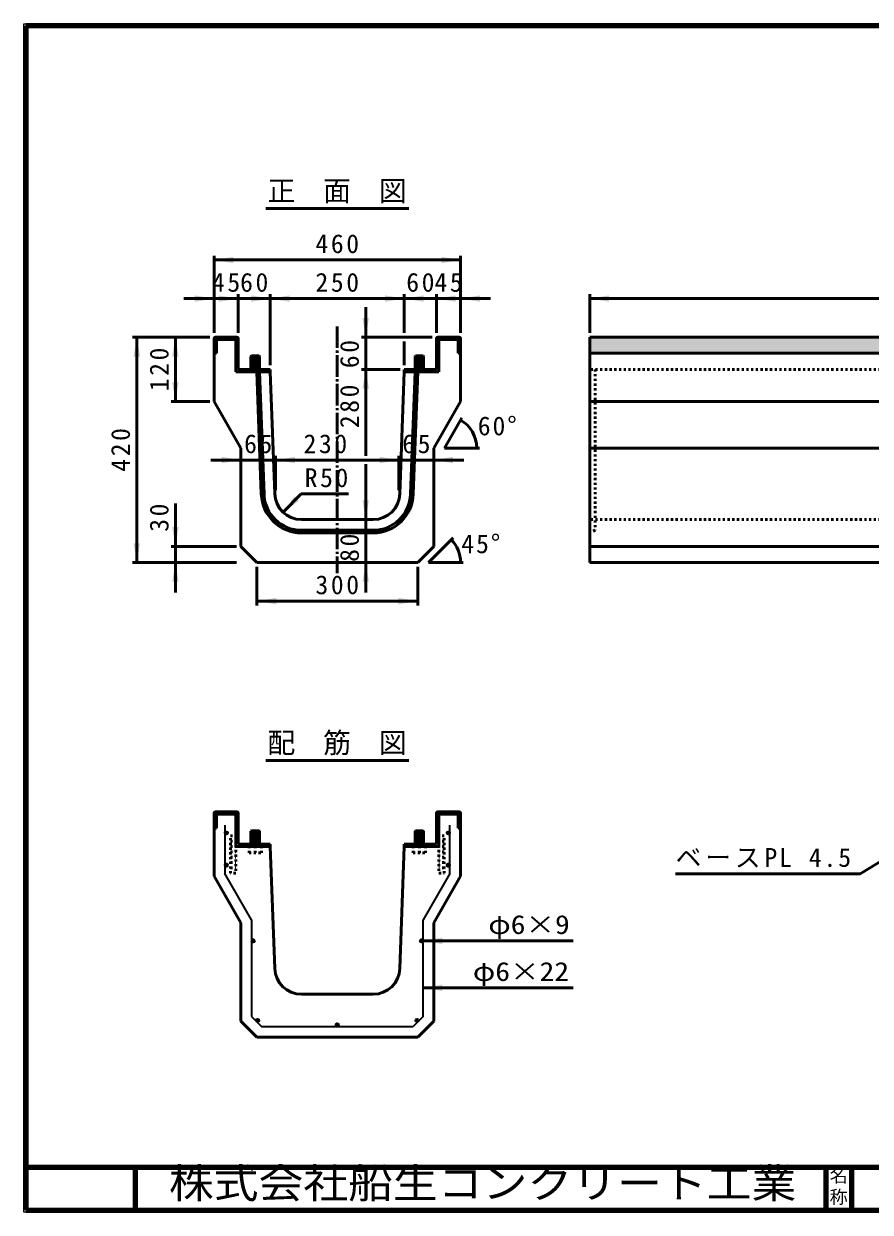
# Model space of a CAD drawing. Units: millimetres, scale not verified. Extents: x 100 to 4105, y 100 to 2870.
# Drawn here: x 100 to 2074, y 100 to 2870 of the extents above; entities that cross this region are included whole.
import ezdxf
from ezdxf.enums import TextEntityAlignment as Align

# ---------------------------------------------------------------- set-up
doc = ezdxf.new("R2010")
doc.units = ezdxf.units.MM
doc.header["$LTSCALE"] = 5
doc.linetypes.add('USER1', pattern=[2.2, 1, -1.2])
doc.linetypes.add('USER2', pattern=[13.4, 10, -1.2, 1, -1.2])
doc.layers.add('V-nasSTD', color=7, linetype='Continuous', lineweight=50)
doc.styles.add('ＭＳ ゴシック', font='')
doc.styles.get('ＭＳ ゴシック').set_extended_font_data('MS Gothic')

msp = doc.modelspace()

# ---------------------------------------------------------------- hatches: boundary and pattern name
at = {"layer": 'V-nasSTD'}
for points in [[(588.554, 2326.908), (543.554, 2319.408), (588.554, 2311.908)], [(1073.554, 2311.908), (1118.554, 2319.408), (1073.554, 2326.908)], [(498.554, 2221.908), (543.554, 2229.408), (498.554, 2236.908)], [(554.804, 2221.908), (599.804, 2229.408), (554.804, 2236.908)], [(629.804, 2221.908), (674.804, 2229.408), (629.804, 2236.908)], [(719.804, 2236.908), (674.804, 2229.408), (719.804, 2221.908)], [(942.304, 2221.908), (987.304, 2229.408), (942.304, 2236.908)], [(1032.304, 2236.908), (987.304, 2229.408), (1032.304, 2221.908)], [(1107.304, 2236.908), (1062.304, 2229.408), (1107.304, 2221.908)], [(1163.554, 2236.908), (1118.554, 2229.408), (1163.554, 2221.908)], [(1464.869, 2236.908), (1419.869, 2229.408), (1464.869, 2221.908)], [(889.804, 2184.408), (897.304, 2139.408), (904.804, 2184.408)], [(371.054, 2094.408), (363.554, 2139.408), (356.054, 2094.408)], [(461.054, 2094.408), (453.554, 2139.408), (446.054, 2094.408)], [(674.804, 2064.408), (674.804, 2058.783), (594.179, 2058.783), (594.179, 2133.47, 0.41421), (593.866, 2133.783), (549.491, 2133.783, 0.41421), (549.179, 2133.47), (549.179, 2101.908), (543.554, 2101.908), (543.554, 2136.283, -0.41421), (546.679, 2139.408), (596.679, 2139.408, -0.41421), (599.804, 2136.283), (599.804, 2064.408)], [(987.304, 2058.783), (987.304, 2064.408), (1062.304, 2064.408), (1062.304, 2136.283, -0.41421), (1065.429, 2139.408), (1115.429, 2139.408, -0.41421), (1118.554, 2136.283), (1118.554, 2101.908), (1112.929, 2101.908), (1112.929, 2133.47, 0.41421), (1112.616, 2133.783), (1068.241, 2133.783, 0.41421), (1067.929, 2133.47), (1067.929, 2058.783)], [(1419.869, 2101.908), (2669.869, 2101.908), (2669.869, 2139.408), (1419.869, 2139.408), (1419.869, 1614.408)], [(904.804, 2019.408), (897.304, 2064.408), (889.804, 2019.408)], [(446.054, 2034.408), (453.554, 1989.408), (461.054, 2034.408)], [(561.054, 1845.658), (606.054, 1853.158), (561.054, 1860.658)], [(732.304, 1860.658), (687.304, 1853.158), (732.304, 1845.658)], [(929.804, 1845.658), (974.804, 1853.158), (929.804, 1860.658)], [(1101.054, 1845.658), (1056.054, 1853.158), (1101.054, 1860.658)], [(731.027, 1768.737), (704.51, 1731.614), (741.633, 1758.131)], [(889.804, 1759.408), (897.304, 1714.408), (904.804, 1759.408)], [(446.054, 1696.908), (453.554, 1651.908), (461.054, 1696.908)], [(356.054, 1659.408), (363.554, 1614.408), (371.054, 1659.408)], [(461.054, 1569.408), (453.554, 1614.408), (446.054, 1569.408)], [(904.804, 1569.408), (897.304, 1614.408), (889.804, 1569.408)], [(688.554, 1531.908), (643.554, 1524.408), (688.554, 1516.908)], [(973.554, 1516.908), (1018.554, 1524.408), (973.554, 1531.908)], [(568.554, 983.982, 1), (576.054, 983.982, 1)], [(1093.554, 983.982, 1), (1086.054, 983.982, 1)], [(568.554, 908.982, 1), (576.054, 908.982, 1)], [(1093.554, 908.982, 1), (1086.054, 908.982, 1)], [(631.054, 732.481, 1), (638.554, 732.481, 1)], [(1031.054, 732.481, 1), (1023.554, 732.481, 1)], [(1076.054, 739.981), (1031.054, 732.481), (1076.054, 724.981)], [(1076.054, 630.573), (1031.054, 623.073), (1076.054, 615.573)], [(642.482, 544.459, 1), (647.785, 549.762, 1)], [(831.054, 533.031, 1), (831.054, 540.531, 1)], [(1019.626, 544.459, 1), (1014.323, 549.762, 1)]]:
    msp.add_hatch(color=256, dxfattribs=at).paths.add_polyline_path(points)

# ---------------------------------------------------------------- linework, layer by layer
at = {"layer": 'V-nasSTD', "lineweight": 100}
for p, q in [((105, 2865), (105, 105)), ((4100, 2865), (105, 2865)), ((105, 205), (4100, 205)), ((360, 205), (360, 105)), ((1970, 205), (1970, 105)), ((2030, 205), (2030, 105)), ((105, 105), (4100, 105))]:
    msp.add_line(p, q, dxfattribs=at)
at = {"layer": 'V-nasSTD'}
for p, q in [((664.054, 2439.408), (998.054, 2439.408)), ((543.554, 2329.408), (543.554, 2149.408)), ((1118.554, 2329.408), (1118.554, 2149.408)), ((1118.554, 2319.408), (543.554, 2319.408)), ((543.554, 2229.408), (473.554, 2229.408)), ((599.804, 2229.408), (543.554, 2229.408)), ((599.804, 2239.408), (599.804, 2149.408)), ((674.804, 2229.408), (599.804, 2229.408)), ((674.804, 2239.408), (674.804, 2074.408)), ((987.304, 2229.408), (674.804, 2229.408)), ((987.304, 2239.408), (987.304, 2149.408)), ((987.304, 2229.408), (1062.304, 2229.408)), ((1062.304, 2239.408), (1062.304, 2149.408)), ((1062.304, 2229.408), (1118.554, 2229.408)), ((1118.554, 2229.408), (1188.554, 2229.408)), ((1419.869, 2239.408), (1419.869, 2149.408)), ((3919.869, 2229.408), (1419.869, 2229.408)), ((897.304, 2139.408), (897.304, 2209.408)), ((533.554, 2139.408), (353.554, 2139.408)), ((363.554, 2139.408), (363.554, 1614.408)), ((453.554, 2139.408), (453.554, 1989.408)), ((543.554, 2136.283), (543.554, 1989.408)), ((543.554, 2101.908), (543.554, 2136.283)), ((596.679, 2139.408), (546.679, 2139.408)), ((546.679, 2139.408), (596.679, 2139.408)), ((549.179, 2133.47), (549.179, 2101.908)), ((549.179, 2133.47), (549.179, 2101.908)), ((593.866, 2133.783), (549.491, 2133.783)), ((593.866, 2133.783), (549.491, 2133.783)), ((594.179, 2133.47), (594.179, 2058.783)), ((594.179, 2058.783), (594.179, 2133.47)), ((599.804, 2136.283), (599.804, 2064.408)), ((599.804, 2136.283), (599.804, 2064.408)), ((887.304, 2139.408), (1052.304, 2139.408)), ((897.304, 2139.408), (897.304, 2064.408)), ((1062.304, 2136.283), (1062.304, 2064.408)), ((1062.304, 2064.408), (1062.304, 2136.283)), ((1115.429, 2139.408), (1065.429, 2139.408)), ((1065.429, 2139.408), (1115.429, 2139.408)), ((1067.929, 2133.47), (1067.929, 2058.783)), ((1067.929, 2133.47), (1067.929, 2058.783)), ((1068.241, 2133.783), (1112.616, 2133.783)), ((1112.616, 2133.783), (1068.241, 2133.783)), ((1112.929, 2133.47), (1112.929, 2101.908)), ((1112.929, 2101.908), (1112.929, 2133.47)), ((1118.554, 1989.408), (1118.554, 2136.283)), ((1118.554, 2136.283), (1118.554, 2101.908)), ((1419.869, 2139.408), (1419.869, 1614.408)), ((3919.869, 2139.408), (1419.869, 2139.408)), ((2669.869, 2139.408), (1419.869, 2139.408)), ((1419.869, 2101.908), (1419.869, 2139.408)), ((987.304, 2129.408), (987.304, 2074.408)), ((549.179, 2101.908), (543.554, 2101.908)), ((549.179, 2101.908), (543.554, 2101.908)), ((631.054, 2095.658), (629.804, 2094.408)), ((629.804, 2070.658), (629.804, 2094.408)), ((649.804, 2093.507), (629.804, 2092.809)), ((649.804, 2091.007), (629.804, 2090.309)), ((649.804, 2088.507), (629.804, 2087.809)), ((649.804, 2086.007), (629.804, 2085.309)), ((649.804, 2083.507), (629.804, 2082.809)), ((649.804, 2081.007), (629.804, 2080.309)), ((649.804, 2078.507), (629.804, 2077.809)), ((648.554, 2095.658), (631.054, 2095.658)), ((648.554, 2095.658), (649.804, 2094.408)), ((649.804, 2070.658), (649.804, 2094.408)), ((1013.554, 2095.658), (1012.304, 2094.408)), ((1012.304, 2070.658), (1012.304, 2094.408)), ((1032.304, 2093.507), (1012.304, 2092.809)), ((1032.304, 2091.007), (1012.304, 2090.309)), ((1032.304, 2088.507), (1012.304, 2087.809)), ((1032.304, 2086.007), (1012.304, 2085.309)), ((1032.304, 2083.507), (1012.304, 2082.809)), ((1032.304, 2081.007), (1012.304, 2080.309)), ((1032.304, 2078.507), (1012.304, 2077.809)), ((1031.054, 2095.658), (1013.554, 2095.658)), ((1031.054, 2095.658), (1032.304, 2094.408)), ((1032.304, 2070.658), (1032.304, 2094.408)), ((1112.929, 2101.908), (1118.554, 2101.908)), ((1118.554, 2101.908), (1112.929, 2101.908)), ((1419.869, 2101.908), (2669.869, 2101.908)), ((1419.869, 2101.908), (2669.869, 2101.908)), ((1419.869, 1614.408), (1419.869, 2101.908)), ((674.804, 2058.783), (594.179, 2058.783)), ((674.804, 2058.783), (594.179, 2058.783)), ((674.804, 2064.408), (599.804, 2064.408)), ((599.804, 2064.408), (674.804, 2064.408)), ((629.179, 2064.408), (629.804, 2070.658)), ((649.804, 2076.007), (629.804, 2075.309)), ((649.804, 2073.507), (629.804, 2072.809)), ((629.804, 2070.658), (649.804, 2070.658)), ((649.804, 2071.007), (639.804, 2070.658)), ((643.533, 2058.783), (653.888, 1773.507)), ((649.787, 2058.783), (660.134, 1773.734)), ((650.429, 2064.408), (649.804, 2070.658)), ((674.804, 2064.408), (674.804, 2058.783)), ((674.804, 2064.408), (674.804, 2058.783)), ((674.804, 2058.783), (685.118, 1774.641)), ((887.304, 2064.408), (977.304, 2064.408)), ((897.304, 2064.408), (897.304, 1863.158)), ((976.99, 1774.641), (987.304, 2058.783)), ((1062.304, 2064.408), (987.304, 2064.408)), ((987.304, 2064.408), (987.304, 2058.783)), ((987.304, 2058.783), (987.304, 2064.408)), ((987.304, 2064.408), (1062.304, 2064.408)), ((987.304, 2058.783), (1067.929, 2058.783)), ((1067.929, 2058.783), (987.304, 2058.783)), ((1001.974, 1773.734), (1012.32, 2058.783)), ((1008.22, 1773.507), (1018.575, 2058.783)), ((1011.679, 2064.408), (1012.304, 2070.658)), ((1032.304, 2076.007), (1012.304, 2075.309)), ((1032.304, 2073.507), (1012.304, 2072.809)), ((1012.304, 2070.658), (1032.304, 2070.658)), ((1032.304, 2071.007), (1022.304, 2070.658)), ((1032.929, 2064.408), (1032.304, 2070.658)), ((533.554, 1989.408), (443.554, 1989.408)), ((606.054, 1881.155), (543.554, 1989.408)), ((1118.554, 1989.408), (1056.054, 1881.155)), ((2669.869, 1989.408), (1419.869, 1989.408)), ((1121.679, 1951.519), (1081.054, 1881.155)), ((606.054, 1881.155), (606.054, 1651.908)), ((687.304, 1783.158), (687.304, 1863.158)), ((974.804, 1783.158), (974.804, 1863.158)), ((1056.054, 1651.908), (1056.054, 1881.155)), ((1081.054, 1881.155), (1162.304, 1881.155)), ((2669.869, 1881.155), (1419.869, 1881.155)), ((606.054, 1853.158), (536.054, 1853.158)), ((687.304, 1853.158), (606.054, 1853.158)), ((687.304, 1853.158), (974.804, 1853.158)), ((897.304, 1843.158), (897.304, 1714.408)), ((1056.054, 1853.158), (974.804, 1853.158)), ((1056.054, 1853.158), (1126.054, 1853.158)), ((704.51, 1731.614), (746.936, 1774.041)), ((856.936, 1774.041), (746.936, 1774.041)), ((453.554, 1651.908), (453.554, 1751.908)), ((747.577, 1714.408), (914.531, 1714.408)), ((897.304, 1714.408), (897.304, 1614.408)), ((747.577, 1689.408), (914.531, 1689.408)), ((747.577, 1683.158), (914.531, 1683.158)), ((1101.006, 1671.86), (1043.554, 1614.408)), ((596.054, 1651.908), (443.554, 1651.908)), ((453.554, 1651.908), (453.554, 1614.408)), ((606.054, 1651.908), (643.554, 1614.408)), ((1056.054, 1651.908), (1018.554, 1614.408)), ((2669.869, 1651.908), (1419.869, 1651.908)), ((596.054, 1614.408), (353.554, 1614.408)), ((453.554, 1614.408), (453.554, 1544.408)), ((643.554, 1614.408), (1018.554, 1614.408)), ((897.304, 1614.408), (897.304, 1544.408)), ((1043.554, 1614.408), (1124.804, 1614.408)), ((1419.869, 1614.408), (3919.869, 1614.408)), ((643.554, 1604.408), (643.554, 1514.408)), ((1018.554, 1604.408), (1018.554, 1514.408)), ((643.554, 1524.408), (1018.554, 1524.408)), ((664.054, 1153.031), (998.054, 1153.031)), ((543.554, 1029.906), (543.554, 995.531)), ((596.679, 1033.031), (546.679, 1033.031)), ((549.179, 1027.094), (549.179, 995.531)), ((593.866, 1027.406), (549.491, 1027.406)), ((594.179, 1027.094), (594.179, 952.406)), ((599.804, 1029.906), (599.804, 958.031)), ((1062.304, 1029.906), (1062.304, 958.031)), ((1115.429, 1033.031), (1065.429, 1033.031)), ((1067.929, 1027.094), (1067.929, 952.406)), ((1068.241, 1027.406), (1112.616, 1027.406)), ((1112.929, 1027.094), (1112.929, 995.531)), ((1118.554, 1029.906), (1118.554, 995.531)), ((543.554, 995.531), (543.554, 883.031)), ((549.179, 995.531), (543.554, 995.531)), ((631.054, 989.281), (629.804, 988.031)), ((629.804, 964.281), (629.804, 988.031)), ((649.804, 987.13), (629.804, 986.432)), ((649.804, 984.63), (629.804, 983.932)), ((649.804, 982.13), (629.804, 981.432)), ((649.804, 979.63), (629.804, 978.932)), ((649.804, 977.13), (629.804, 976.432)), ((649.804, 974.63), (629.804, 973.932)), ((649.804, 972.13), (629.804, 971.432)), ((649.804, 969.63), (629.804, 968.932)), ((648.554, 989.281), (631.054, 989.281)), ((648.554, 989.281), (649.804, 988.031)), ((649.804, 964.281), (649.804, 988.031)), ((1013.554, 989.281), (1012.304, 988.031)), ((1012.304, 964.281), (1012.304, 988.031)), ((1032.304, 987.13), (1012.304, 986.432)), ((1032.304, 984.63), (1012.304, 983.932)), ((1032.304, 982.13), (1012.304, 981.432)), ((1032.304, 979.63), (1012.304, 978.932)), ((1032.304, 977.13), (1012.304, 976.432)), ((1032.304, 974.63), (1012.304, 973.932)), ((1032.304, 972.13), (1012.304, 971.432)), ((1032.304, 969.63), (1012.304, 968.932)), ((1031.054, 989.281), (1013.554, 989.281)), ((1031.054, 989.281), (1032.304, 988.031)), ((1032.304, 964.281), (1032.304, 988.031)), ((1112.929, 995.531), (1118.554, 995.531)), ((1118.554, 883.031), (1118.554, 995.531)), ((2049.93, 888.882), (2204.025, 981.914)), ((674.804, 952.406), (594.179, 952.406)), ((674.804, 958.031), (599.804, 958.031)), ((629.179, 958.031), (629.804, 964.281)), ((649.804, 967.13), (629.804, 966.432)), ((629.804, 964.281), (649.804, 964.281)), ((649.804, 964.63), (639.804, 964.281)), ((650.429, 958.031), (649.804, 964.281)), ((674.804, 958.031), (674.804, 952.406)), ((674.804, 952.406), (685.118, 668.264)), ((976.99, 668.264), (987.304, 952.406)), ((1062.304, 958.031), (987.304, 958.031)), ((987.304, 958.031), (987.304, 952.406)), ((987.304, 952.406), (1067.929, 952.406)), ((1011.679, 958.031), (1012.304, 964.281)), ((1032.304, 967.13), (1012.304, 966.432)), ((1012.304, 964.281), (1032.304, 964.281)), ((1032.304, 964.63), (1022.304, 964.281)), ((1032.929, 958.031), (1032.304, 964.281)), ((1619.93, 888.882), (2049.93, 888.882)), ((606.054, 774.778), (543.554, 883.031)), ((1118.554, 883.031), (1056.054, 774.778)), ((606.054, 774.778), (606.054, 545.531)), ((1056.054, 545.531), (1056.054, 774.778)), ((1031.054, 732.481), (1381.054, 732.481)), ((1031.054, 623.073), (1381.054, 623.073)), ((747.577, 608.031), (914.531, 608.031)), ((606.054, 545.531), (643.554, 508.031)), ((1056.054, 545.531), (1018.554, 508.031)), ((643.554, 508.031), (1018.554, 508.031))]:
    msp.add_line(p, q, dxfattribs=at)
at = {"layer": 'V-nasSTD', "linetype": 'USER2'}
msp.add_line((831.054, 2164.408), (831.054, 1589.408), dxfattribs=at)
at = {"layer": 'V-nasSTD', "linetype": 'USER1'}
for p, q in [((2669.869, 2064.408), (1419.869, 2064.408)), ((1432.369, 2064.408), (1432.369, 1689.408)), ((2669.869, 1714.408), (1419.869, 1714.408)), ((1432.369, 1689.408), (1419.869, 1683.158)), ((581.679, 889.906), (581.679, 977.406)), ((581.679, 977.406), (594.179, 977.406)), ((594.179, 977.406), (594.179, 889.906)), ((1067.929, 977.406), (1067.929, 889.906)), ((1080.429, 977.406), (1067.929, 977.406)), ((1080.429, 889.906), (1080.429, 977.406)), ((581.679, 964.906), (594.179, 964.906)), ((581.679, 952.406), (594.179, 952.406)), ((625.429, 937.406), (625.429, 952.406)), ((629.179, 958.031), (628.616, 952.406)), ((639.804, 937.406), (639.804, 952.406)), ((650.429, 958.031), (650.991, 952.406)), ((654.179, 937.406), (654.179, 952.406)), ((1007.929, 937.406), (1007.929, 952.406)), ((1011.679, 958.031), (1011.116, 952.406)), ((1022.304, 937.406), (1022.304, 952.406)), ((1032.929, 958.031), (1033.491, 952.406)), ((1036.679, 937.406), (1036.679, 952.406)), ((1080.429, 964.906), (1067.929, 964.906)), ((1080.429, 952.406), (1067.929, 952.406)), ((581.679, 939.906), (594.179, 939.906)), ((581.679, 927.406), (594.179, 927.406)), ((581.679, 914.906), (594.179, 914.906)), ((625.429, 937.406), (654.179, 937.406)), ((1007.929, 937.406), (1036.679, 937.406)), ((1080.429, 939.906), (1067.929, 939.906)), ((1080.429, 927.406), (1067.929, 927.406)), ((1080.429, 914.906), (1067.929, 914.906)), ((581.679, 902.406), (594.179, 902.406)), ((594.179, 889.906), (581.679, 889.906)), ((1080.429, 902.406), (1067.929, 902.406)), ((1067.929, 889.906), (1080.429, 889.906))]:
    msp.add_line(p, q, dxfattribs=at)
at = {"layer": 'V-nasSTD', "lineweight": 35}
for p, q in [((568.554, 1002.23), (568.554, 889.73)), ((1093.554, 889.73), (1093.554, 1002.23)), ((631.054, 781.477), (568.554, 889.73)), ((1093.554, 889.73), (1031.054, 781.477)), ((631.054, 781.477), (631.054, 555.886)), ((1031.054, 555.886), (1031.054, 781.477)), ((631.054, 555.886), (653.909, 533.031)), ((1031.054, 555.886), (1008.199, 533.031)), ((653.909, 533.031), (1008.199, 533.031))]:
    msp.add_line(p, q, dxfattribs=at)
at = {"layer": 'V-nasSTD', "lineweight": 13}
msp.add_lwpolyline([(100, 100), (100, 2870), (4105, 2870), (4105, 100)], close=True, dxfattribs=at)
at = {"layer": 'V-nasSTD', "lineweight": 35}
for centre in [(572.304, 983.982), (1089.804, 983.982), (572.304, 908.982), (1089.804, 908.982), (634.804, 732.481), (1027.304, 732.481), (645.133, 547.11), (831.054, 536.781), (1016.975, 547.11)]:
    msp.add_circle(centre, 3.75, dxfattribs=at)
at = {"layer": 'V-nasSTD'}
for centre, radius, start, end in [((546.679, 2136.283), 3.125, 90, 180), ((546.679, 2136.283), 3.125, 90, 180), ((549.491, 2133.47), 0.312, 90, 180), ((549.491, 2133.47), 0.312, 90, 180), ((593.866, 2133.47), 0.312, 0, 90), ((593.866, 2133.47), 0.312, 0, 90), ((596.679, 2136.283), 3.125, 0, 90), ((596.679, 2136.283), 3.125, 0, 90), ((1065.429, 2136.283), 3.125, 90, 180), ((1065.429, 2136.283), 3.125, 90, 180), ((1068.241, 2133.47), 0.312, 90, 180), ((1068.241, 2133.47), 0.312, 90, 180), ((1112.616, 2133.47), 0.312, 0, 90), ((1112.616, 2133.47), 0.312, 0, 90), ((1115.429, 2136.283), 3.125, 0, 90), ((1115.429, 2136.283), 3.125, 0, 90), ((1081.054, 1881.155), 75, 0, 60), ((747.577, 1776.908), 93.75, 182.07879, 270), ((747.577, 1776.908), 87.5, 182.07879, 270), ((747.577, 1776.908), 62.5, 182.07879, 270), ((914.531, 1776.908), 62.5, 270, 357.92121), ((914.531, 1776.908), 87.5, 270, 357.92121), ((914.531, 1776.908), 93.75, 270, 357.92121), ((1043.554, 1614.408), 75, 0, 45), ((546.679, 1029.906), 3.125, 90, 180), ((549.491, 1027.094), 0.312, 90, 180), ((593.866, 1027.094), 0.312, 0, 90), ((596.679, 1029.906), 3.125, 0, 90), ((1065.429, 1029.906), 3.125, 90, 180), ((1068.241, 1027.094), 0.312, 90, 180), ((1112.616, 1027.094), 0.312, 0, 90), ((1115.429, 1029.906), 3.125, 0, 90), ((747.577, 670.531), 62.5, 182.07879, 270), ((914.531, 670.531), 62.5, 270, 357.92121)]:
    msp.add_arc(centre, radius, start, end, dxfattribs=at)

# ---------------------------------------------------------------- texts
at = {"layer": 'V-nasSTD', "style": 'ＭＳ ゴシック'}
for s, height, p in [('正\u3000面\u3000図', 47.65, (668.05, 2504.408)), ('配\u3000筋\u3000図', 47.65, (668.05, 1218.031)), ('名', 30.79, (1978.982, 200.999)), ('称', 30.79, (1978.976, 151.01))]:
    msp.add_text(s, height=height, dxfattribs=at).set_placement(p, align=Align.TOP_LEFT)
for s, height, width, p in [('φ6×9', 43.99, 1.15, (1183.054, 792.481)), ('φ6×22', 43.99, 1.15, (1147.054, 683.073)), ('株式会社船生コンクリート工業', 69.65, 1.1, (438.279, 202.55))]:
    msp.add_text(s, height=height, dxfattribs=dict(at, width=width)).set_placement(p, align=Align.TOP_LEFT)
at = {"layer": 'V-nasSTD', "char_height": 43.99, "attachment_point": 1, "style": 'ＭＳ ゴシック'}
for s, insert in [('\\T1.2;460', (780.067, 2379.408)), ('\\T1.2;45', (538.747, 2289.408)), ('\\T1.2;60', (604.372, 2289.408)), ('\\T1.2;250', (780.067, 2289.408)), ('\\T1.2;60', (991.804, 2289.408)), ('\\T1.2;45', (1057.497, 2289.408)), ('\\T1.15;60°', (1158.495, 1954.703)), ('\\T1.2;65', (613.679, 1913.158)), ('\\T1.2;230', (752.304, 1913.158)), ('\\T1.2;65', (982.429, 1913.158)), ('\\T1.2;R50', (754.936, 1834.041)), ('\\T1.15;45°', (1120.135, 1680.075)), ('\\T1.2;300', (780.067, 1584.408)), ('\\T1.15;ベースPL\\~4.5', (1619.93, 948.882))]:
    msp.add_mtext(s, dxfattribs=dict(at, insert=insert))
at = {"layer": 'V-nasSTD', "char_height": 43.99, "attachment_point": 1, "rotation": 90, "style": 'ＭＳ ゴシック'}
for s, insert in [('\\T1.2;120', (393.554, 2013.421)), ('\\T1.2;60', (837.304, 2067.187)), ('\\T1.2;280', (837.304, 1927.408)), ('\\T1.2;420', (303.554, 1825.921)), ('\\T1.2;30', (393.554, 1685.908)), ('\\T1.2;80', (837.304, 1615.783))]:
    msp.add_mtext(s, dxfattribs=dict(at, insert=insert))

doc.saveas('drawing.dxf')
